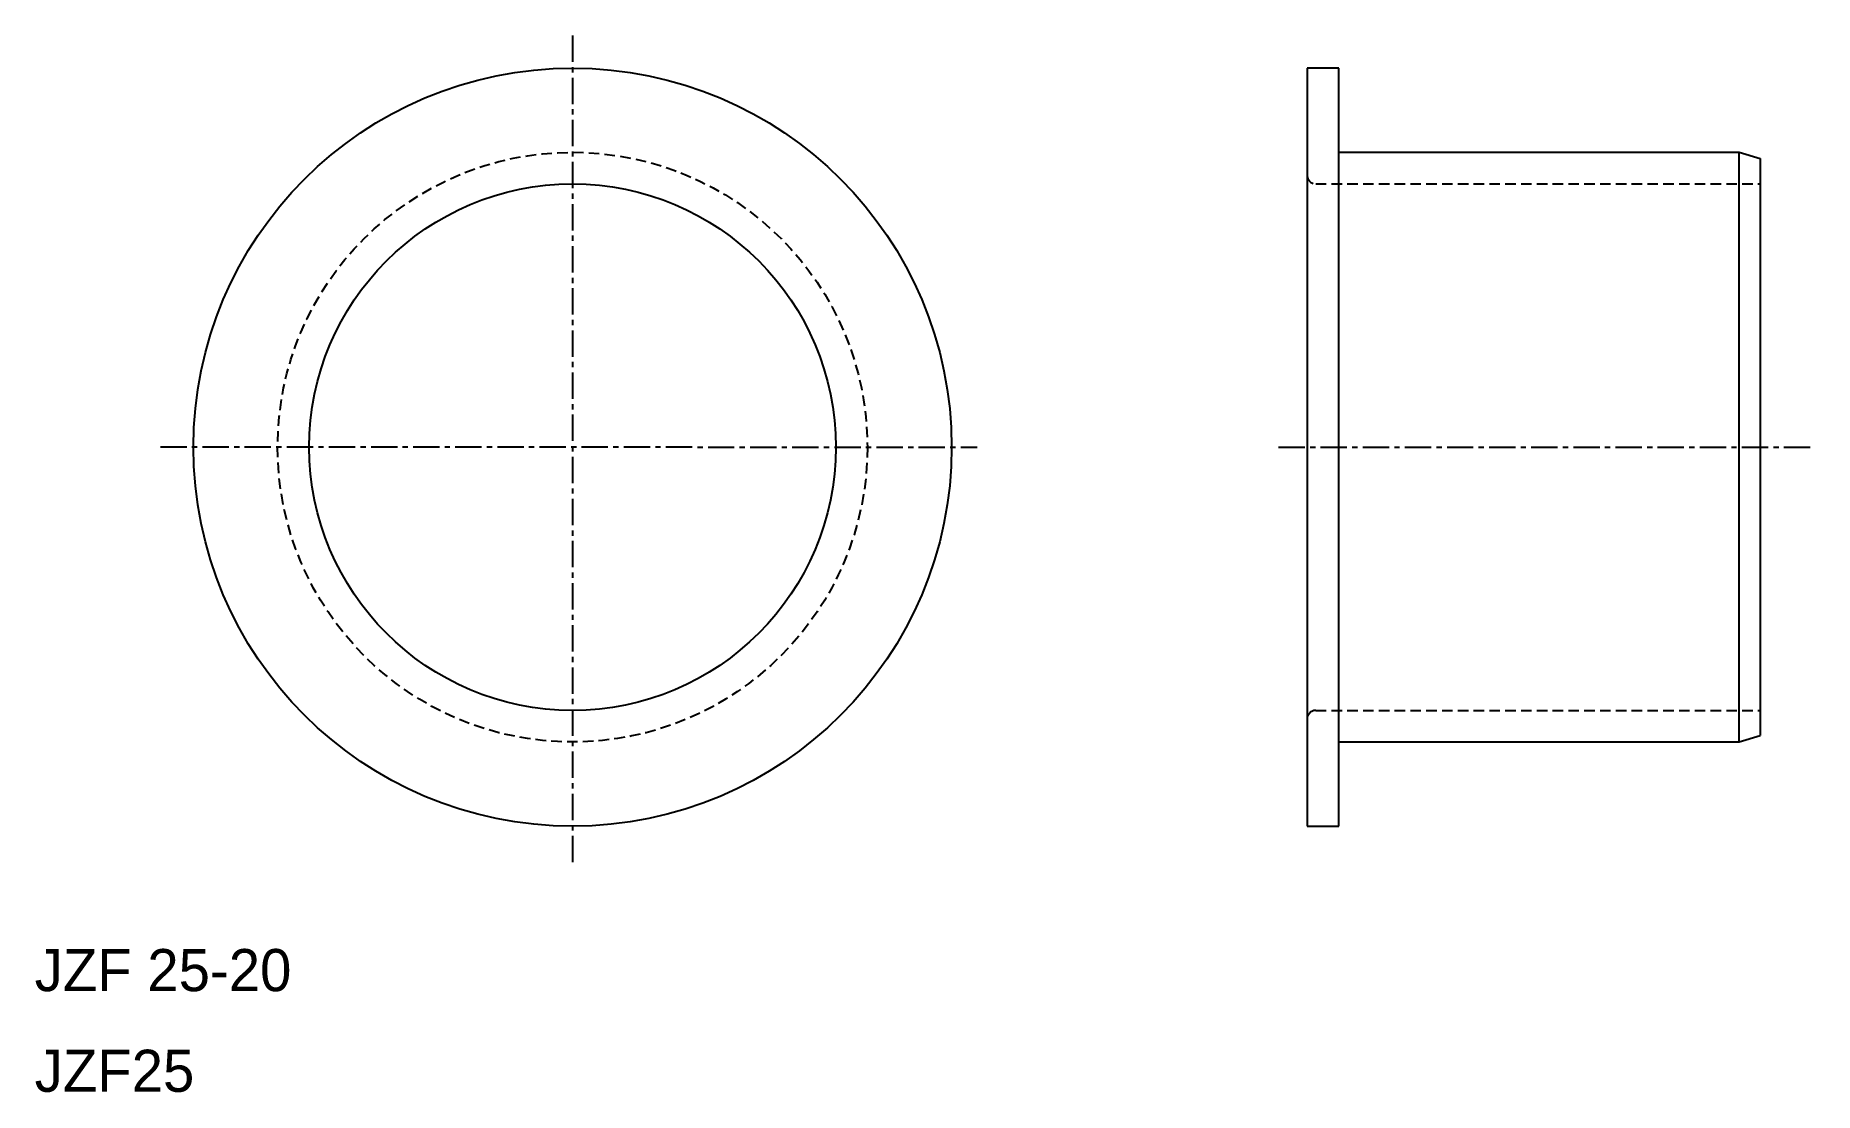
# Model space of a CAD drawing. Extents: x 10 to 94.5, y 10 to 60.2.
import ezdxf

# ---------------------------------------------------------------- set-up
doc = ezdxf.new("R2010")
doc.units = 0
doc.linetypes.add('CENTER', pattern=[2, 1.25, -0.25, 0.25, -0.25])
doc.linetypes.add('DASHED', pattern=[0.75, 0.5, -0.25])
doc.layers.get('0').update_dxf_attribs({"linetype": 'CONTINUOUS'})
doc.layers.add('CENTER', color=1, linetype='CENTER')

msp = doc.modelspace()

# ---------------------------------------------------------------- linework, layer by layer
at = {"color": 7, "linetype": 'CONTINUOUS'}
for p, q in [((70.42, 58.613), (70.42, 22.613)), ((71.92, 58.613), (70.42, 58.613)), ((71.92, 54.613), (71.92, 58.613)), ((71.92, 26.613), (71.92, 54.613)), ((71.92, 54.613), (90.92, 54.613)), ((90.92, 26.613), (90.92, 54.613)), ((90.92, 54.613), (91.92, 54.313)), ((91.92, 54.313), (91.92, 26.913)), ((71.92, 26.613), (90.92, 26.613)), ((71.92, 22.613), (71.92, 26.613)), ((90.92, 26.613), (91.92, 26.913)), ((70.42, 22.613), (71.92, 22.613))]:
    msp.add_line(p, q, dxfattribs=at)
at = {"color": 3, "linetype": 'DASHED'}
for p, q in [((70.82, 53.112), (91.92, 53.112)), ((70.82, 28.113), (91.92, 28.113))]:
    msp.add_line(p, q, dxfattribs=at)
at = {"color": 7, "linetype": 'CONTINUOUS'}
for radius in [18, 12.5]:
    msp.add_circle((35.535, 40.613), radius, dxfattribs=at)
at = {"color": 3, "linetype": 'DASHED'}
msp.add_circle((35.535, 40.613), 14, dxfattribs=at)
for centre, start, end in [((70.82, 53.512), 180, 270), ((70.82, 27.713), 90, 180)]:
    msp.add_arc(centre, 0.4, start, end, dxfattribs=at)
at = {"layer": 'CENTER', "color": 1, "linetype": 'CENTER'}
for p, q in [((35.535, 60.156), (35.535, 20.835)), ((15.968, 40.632), (54.747, 40.613)), ((69.055, 40.613), (94.5, 40.613))]:
    msp.add_line(p, q, dxfattribs=at)

# ---------------------------------------------------------------- texts
at = {"color": 7, "linetype": 'CONTINUOUS'}
for s, p in [('JZF 25-20', (10, 14.78)), ('JZF25', (10, 10))]:
    msp.add_text(s, height=2, dxfattribs=at).set_placement(p)

doc.saveas('drawing.dxf')
